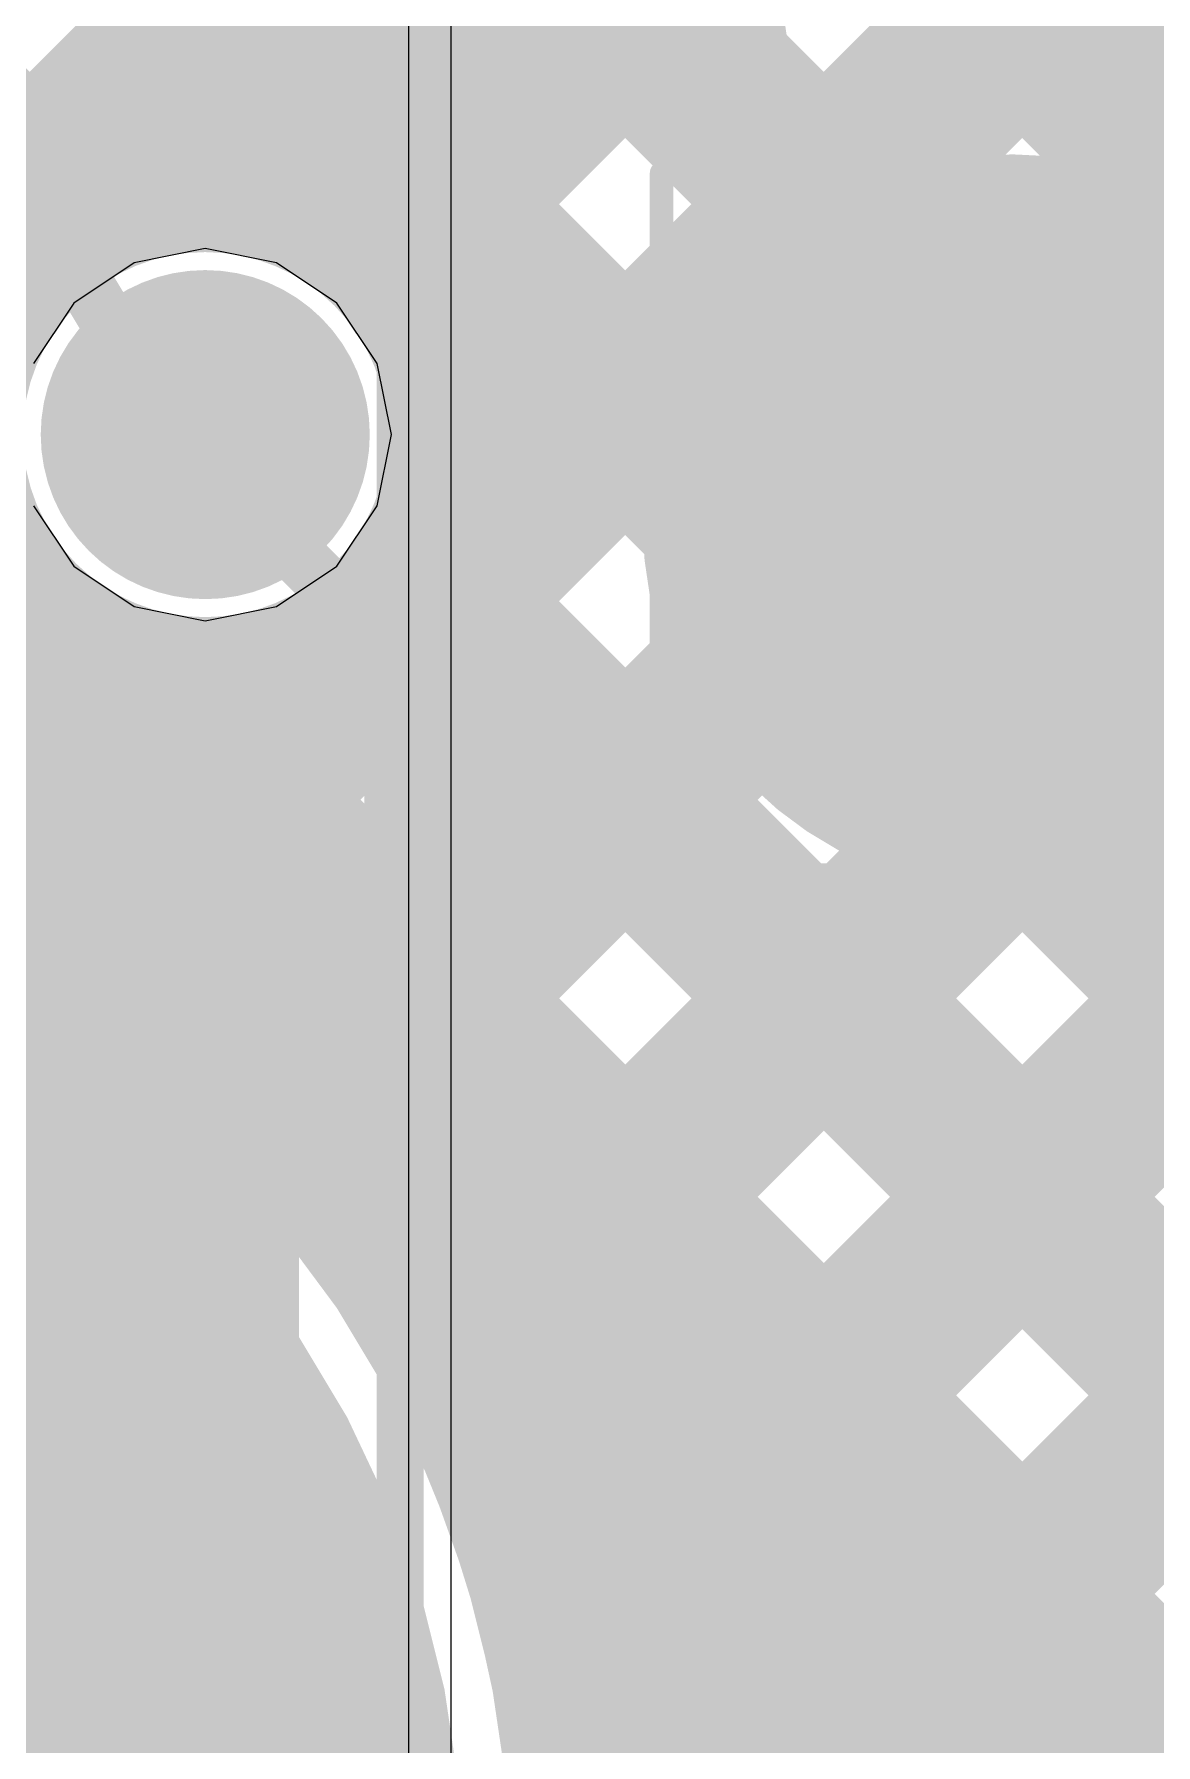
# Model space of a CAD drawing. Header units: millimetres. Extents: x 13 to 259, y -2 to 326.
# Drawn here: x 100.984 to 103.381, y 92.591 to 96.247 of the extents above; entities that cross this region are included whole.
import ezdxf

# ---------------------------------------------------------------- set-up
doc = ezdxf.new("R2010")
doc.units = ezdxf.units.MM
for name, color, linetype in [('BottomLayer', 5, 'Continuous'), ('BottomSolder', 6, 'Continuous'), ('ConnectLayer', 7, 'Continuous'), ('DrillDrawing', 1, 'Continuous'), ('Mechanical14', 56, 'Continuous'), ('Mechanical15', 56, 'Continuous'), ('Mechanical34', 56, 'Continuous'), ('MidLayer1', 16, 'Continuous'), ('MidLayer2', 76, 'Continuous'), ('MidLayer3', 90, 'Continuous'), ('MidLayer4', 156, 'Continuous'), ('MidLayer5', 130, 'Continuous'), ('MidLayer6', 216, 'Continuous'), ('MultiLayer', 9, 'Continuous'), ('TopLayer', 1, 'Continuous'), ('TopPaste', 8, 'Continuous'), ('TopSolder', 216, 'Continuous')]:
    doc.layers.add(name, color=color, linetype=linetype)

# ---------------------------------------------------------------- blocks, each defined once
blk = doc.blocks.new('CAPC1608X90N_90')
at = {"layer": 'Mechanical14', "const_width": 0.1}
for points in [[(-0.8499, -0.4499), (-0.8499, 0.4501)], [(-0.8499, 0.4501), (0.8501, 0.4501)], [(0.8501, -0.4499), (0.8501, 0.4501)], [(-0.8499, -0.4499), (0.8501, -0.4499)]]:
    blk.add_lwpolyline(points, dxfattribs=at)
at = {"layer": 'Mechanical14', "const_width": 0.05}
for points in [[(-0.8749, 0.4501, 1), (-0.8249, 0.4501, 1)], [(-0.8749, 0.4501, 1), (-0.8249, 0.4501, 1)], [(0.8251, 0.4501, 1), (0.8751, 0.4501, 1)], [(0.8251, 0.4501, 1), (0.8751, 0.4501, 1)], [(-0.8749, -0.4499, 1), (-0.8249, -0.4499, 1)], [(-0.8749, -0.4499, 1), (-0.8249, -0.4499, 1)], [(0.8251, -0.4499, 1), (0.8751, -0.4499, 1)], [(0.8251, -0.4499, 1), (0.8751, -0.4499, 1)]]:
    blk.add_lwpolyline(points, format="xyb", close=True, dxfattribs=at)
at = {"layer": 'Mechanical15', "const_width": 0.05}
for points in [[(-1.5, -0.75), (-1.5, 0.75)], [(-1.5, 0.75), (1.5, 0.75)], [(1.5, -0.75), (1.5, 0.75)], [(0, -0.5), (0, 0.5)], [(-0.5, 0), (0.5, 0)], [(-1.5, -0.75), (1.5, -0.75)]]:
    blk.add_lwpolyline(points, dxfattribs=at)
at = {"layer": 'Mechanical15'}
for points, const_width in [([(-1.5125, 0.75, 1), (-1.4875, 0.75, 1)], 0.025), ([(-1.5125, 0.75, 1), (-1.4875, 0.75, 1)], 0.025), ([(1.4875, 0.75, 1), (1.5125, 0.75, 1)], 0.025), ([(1.4875, 0.75, 1), (1.5125, 0.75, 1)], 0.025), ([(-0.0125, 0.5, 1), (0.0125, 0.5, 1)], 0.025), ([(0.35, 0, 1), (-0.35, 0, 1)], 0.05), ([(-0.5125, 0, 1), (-0.4875, 0, 1)], 0.025), ([(-0.3625, 0, 1), (-0.3375, 0, 1)], 0.025), ([(0.3375, 0, 1), (0.3625, 0, 1)], 0.025), ([(0.4875, 0, 1), (0.5125, 0, 1)], 0.025), ([(-0.0125, -0.5, 1), (0.0125, -0.5, 1)], 0.025), ([(-1.5125, -0.75, 1), (-1.4875, -0.75, 1)], 0.025), ([(-1.5125, -0.75, 1), (-1.4875, -0.75, 1)], 0.025), ([(1.4875, -0.75, 1), (1.5125, -0.75, 1)], 0.025), ([(1.4875, -0.75, 1), (1.5125, -0.75, 1)], 0.025)]:
    blk.add_lwpolyline(points, format="xyb", close=True, dxfattribs=dict(at, const_width=const_width))
at = {"layer": 'TopLayer'}
for points in [[(-1.225, -0.475), (-0.275, -0.475), (-1.225, 0.475), (-0.275, 0.475)], [(0.275, -0.475), (1.225, -0.475), (0.275, 0.475), (1.225, 0.475)]]:
    blk.add_solid(points, dxfattribs=at)
at = {"layer": 'TopPaste'}
for points in [[(-1.225, -0.475), (-0.275, -0.475), (-1.225, 0.475), (-0.275, 0.475)], [(0.275, -0.475), (1.225, -0.475), (0.275, 0.475), (1.225, 0.475)]]:
    blk.add_solid(points, dxfattribs=at)
at = {"layer": 'TopSolder'}
for points in [[(-1.3266, -0.5766), (-0.1734, -0.5766), (-1.3266, 0.5766), (-0.1734, 0.5766)], [(0.1734, -0.5766), (1.3266, -0.5766), (0.1734, 0.5766), (1.3266, 0.5766)]]:
    blk.add_solid(points, dxfattribs=at)
blk = doc.blocks.new('MTG240_400_180')
at = {"layer": 'BottomLayer', "const_width": 2}
blk.add_lwpolyline([(-1, 0, 1), (1, 0, 1)], format="xyb", close=True, dxfattribs=at)
at = {"layer": 'BottomSolder', "const_width": 2.1016}
blk.add_lwpolyline([(-1.0508, 0, 1), (1.0508, 0, 1)], format="xyb", close=True, dxfattribs=at)
at = {"layer": 'MidLayer1', "const_width": 2}
blk.add_lwpolyline([(-1, 0, 1), (1, 0, 1)], format="xyb", close=True, dxfattribs=at)
at = {"layer": 'MidLayer2', "const_width": 2}
blk.add_lwpolyline([(-1, 0, 1), (1, 0, 1)], format="xyb", close=True, dxfattribs=at)
at = {"layer": 'MidLayer3', "const_width": 2}
blk.add_lwpolyline([(-1, 0, 1), (1, 0, 1)], format="xyb", close=True, dxfattribs=at)
at = {"layer": 'MidLayer4', "const_width": 2}
blk.add_lwpolyline([(-1, 0, 1), (1, 0, 1)], format="xyb", close=True, dxfattribs=at)
at = {"layer": 'MidLayer5', "const_width": 2}
blk.add_lwpolyline([(-1, 0, 1), (1, 0, 1)], format="xyb", close=True, dxfattribs=at)
at = {"layer": 'MidLayer6', "const_width": 2}
blk.add_lwpolyline([(-1, 0, 1), (1, 0, 1)], format="xyb", close=True, dxfattribs=at)
at = {"layer": 'MultiLayer', "const_width": 2}
blk.add_lwpolyline([(-1, 0, 1), (1, 0, 1)], format="xyb", close=True, dxfattribs=at)
at = {"layer": 'TopLayer', "const_width": 2}
blk.add_lwpolyline([(-1, 0, 1), (1, 0, 1)], format="xyb", close=True, dxfattribs=at)
at = {"layer": 'TopSolder', "const_width": 2.1016}
blk.add_lwpolyline([(-1.0508, 0, 1), (1.0508, 0, 1)], format="xyb", close=True, dxfattribs=at)

msp = doc.modelspace()

# ---------------------------------------------------------------- linework, layer by layer
at = {"layer": 'BottomLayer', "const_width": 0.25}
for points in [[(101.225, 95.3911, 1), (101.475, 95.3911, 1)], [(102.95, 95.2, 1), (103.2, 95.2, 1)]]:
    msp.add_lwpolyline(points, format="xyb", close=True, dxfattribs=at)
at = {"layer": 'BottomSolder', "const_width": 0.3516}
for points in [[(101.1742, 95.3911, 1), (101.5258, 95.3911, 1)], [(102.8992, 95.2, 1), (103.2508, 95.2, 1)]]:
    msp.add_lwpolyline(points, format="xyb", close=True, dxfattribs=at)
at = {"layer": 'ConnectLayer'}
for p, q in [((101.8751, 126.825), (101.875, 76.8)), ((101.35, 95.7887), (101.1979, 95.7585)), ((101.5022, 95.7585), (101.35, 95.7887)), ((101.1979, 95.7585), (101.0689, 95.6723)), ((101.6312, 95.6723), (101.5022, 95.7585)), ((101.0689, 95.6723), (100.9827, 95.5433)), ((101.7174, 95.5433), (101.6312, 95.6723)), ((101.7477, 95.3911), (101.7174, 95.5433)), ((101.7174, 95.2389), (101.7477, 95.3911)), ((100.9827, 95.2389), (101.0689, 95.1099)), ((101.6312, 95.1099), (101.7174, 95.2389)), ((101.0689, 95.1099), (101.1979, 95.0237)), ((101.5022, 95.0237), (101.6312, 95.1099)), ((101.1979, 95.0237), (101.35, 94.9935)), ((101.35, 94.9935), (101.5022, 95.0237))]:
    msp.add_line(p, q, dxfattribs=at)
at = {"layer": 'ConnectLayer', "const_width": 0.4}
for points in [[(101.35, 95.9811), (101.35, 109.31)], [(101.7575, 95.8178), (108.8754, 102.9357)], [(101.7575, 95.8178), (108.8754, 102.9357)], [(101.8107, 95.0225), (109.3983, 102.61)], [(101.8107, 95.0225), (109.3983, 102.61)], [(103.3557, 95.719), (108.911, 101.2742)], [(103.3557, 95.719), (108.911, 101.2742)], [(103.5017, 95.8649), (108.911, 101.2742)], [(97.24, 100.4667), (102.4854, 95.2213)], [(97.24, 100.4667), (102.4854, 95.2213)], [(97.24, 100.4667), (101.35, 96.3567)], [(98.1629, 98.6953), (100.9955, 95.8627)], [(98.1629, 98.6953), (100.9955, 95.8627)], [(98.1629, 98.6953), (100.9955, 95.8627)], [(101.8891, 95.9494), (104.4532, 98.5135)], [(99.7942, 94.703), (103.2463, 98.1551)], [(99.7942, 94.703), (103.2463, 98.1551)], [(97.24, 97.9211), (101.35, 93.8111)], [(101.8323, 95.0441), (104.571, 97.7827)], [(101.89, 95.9811), (101.89, 97.5716)], [(101.8712, 97.5326), (104.0158, 95.388)], [(101.8712, 97.5326), (104.0158, 95.388)], [(101.89, 97.5138), (104.0158, 95.388)], [(103.3557, 95.719), (104.9952, 97.3585)], [(101.3359, 97.2194), (102.8222, 95.7331)], [(101.3359, 97.2194), (102.8222, 95.7331)], [(101.89, 96.6652), (102.8222, 95.7331)], [(97.24, 92.1489), (101.35, 96.2589)], [(98.1389, 96.1738), (101.35, 92.9626)], [(103.4269, 95.9769), (104.0158, 95.388)], [(101.8703, 95.8364), (102.4854, 95.2213)], [(97.9331, 95.5311), (101.35, 92.1141)], [(101.8216, 95.0366), (119.1795, 77.6787)], [(101.8216, 95.0366), (119.1795, 77.6787)], [(101.8478, 95.0104), (106.2766, 90.5816)], [(97.24, 91.3003), (100.9233, 94.9837)], [(100.5294, 94.5897), (100.9233, 94.9837)], [(100.5294, 94.5897), (100.9233, 94.9837)], [(101.1056, 94.3174), (101.7186, 94.9304)], [(101.1056, 94.3174), (101.7186, 94.9304)], [(101.5662, 93.9295), (102.5561, 94.9193)], [(101.5662, 93.9295), (102.5561, 94.9193)], [(101.89, 94.2533), (102.5561, 94.9193)], [(101.185, 94.8247), (124.0046, 72.0051)], [(101.185, 94.8247), (124.0046, 72.0051)], [(101.185, 94.8247), (101.35, 94.6597)], [(101.35, 88.7074), (101.35, 94.8011)], [(101.89, 93.4859), (101.89, 94.8011)], [(102.1475, 92.8137), (104.1377, 94.8039)], [(102.1475, 92.8137), (104.1377, 94.8039)], [(102.1475, 92.8137), (104.1377, 94.8039)], [(103.5438, 94.21), (104.1377, 94.8039)], [(97.24, 86.2092), (105.7863, 94.7555)], [(97.24, 86.2092), (105.7863, 94.7555)], [(101.89, 90.8592), (105.7863, 94.7555)], [(102.1845, 92.0022), (104.8732, 94.6909)], [(102.1845, 92.0022), (104.8732, 94.6909)], [(102.1845, 92.0022), (104.8732, 94.6909)], [(100.9618, 94.6424), (105.4977, 90.1066)], [(101.9189, 93.4336), (103.0956, 94.6104)], [(101.9189, 93.4336), (103.0956, 94.6104)], [(101.9189, 93.4336), (103.0956, 94.6104)], [(103.0964, 94.6104), (119.8646, 77.8422)], [(103.0964, 94.6104), (119.8646, 77.8422)], [(103.0964, 94.6104), (106.7009, 91.0059)], [(97.24, 90.4518), (101.35, 94.5618)], [(103.2844, 94.4694), (106.5725, 91.1814)], [(101.1056, 94.3174), (101.1962, 94.408)], [(101.89, 94.1197), (105.8523, 90.1573)], [(101.5662, 93.9295), (101.6205, 93.9837)], [(97.8643, 90.2275), (101.35, 93.7133)], [(101.9189, 93.4336), (102.0448, 93.5595)], [(102.1475, 92.8137), (102.469, 93.1352)], [(102.0686, 93.0926), (117.2743, 77.8869)], [(102.0686, 93.0926), (117.2743, 77.8869)], [(102.0686, 93.0926), (105.4281, 89.7331)], [(102.0686, 93.0926), (106.4612, 88.7)], [(98.19, 89.7047), (101.35, 92.8648)], [(102.1845, 92.0022), (102.8933, 92.711)]]:
    msp.add_lwpolyline(points, dxfattribs=at)
for points in [[(100.9618, 94.6424, -0.198912), (99.9953, 96.9759)], [(101.8032, 96.0053, -0.145184), (101.5153, 96.9759)], [(103.6124, 95.7374, -0.198912), (103.26, 96.5882)], [(101.8032, 96.0053, -0.046536), (101.7412, 96.5073)], [(101.35, 94.8011, -1), (101.35, 95.9811)], [(101.89, 95.9811, -0.119394), (101.8302, 95.734)], [(101.89, 95.9811, -0.119394), (101.8302, 95.734)], [(101.8302, 95.734, -0.156291), (101.94, 95.3911)], [(101.94, 95.3911, -0.156291), (101.8302, 95.0482)], [(103.835, 95.2, -0.334638), (103.2844, 94.4694)], [(101.8302, 95.0482, -0.119394), (101.89, 94.8011)], [(101.8302, 95.0482, -0.119394), (101.89, 94.8011)], [(101.89, 93.4859, -0.129748), (102.203, 92.3)]]:
    msp.add_lwpolyline(points, format="xyb", dxfattribs=at)
at = {"layer": 'ConnectLayer'}
for points, const_width in [([(101.25, 96.3567, 1), (101.45, 96.3567, 1)], 0.2), ([(101.25, 96.2589, 1), (101.45, 96.2589, 1)], 0.2), ([(101.94, 95.3911, 1), (100.76, 95.3911, 1)], 0.4), ([(101.94, 95.3911, 1), (100.76, 95.3911, 1)], 0.4), ([(101.25, 95.9811, 1), (101.45, 95.9811, 1)], 0.2), ([(101.25, 95.9811, 1), (101.45, 95.9811, 1)], 0.2), ([(101.7032, 96.0053, 1), (101.9032, 96.0053, 1)], 0.2), ([(101.7032, 96.0053, 1), (101.9032, 96.0053, 1)], 0.2), ([(101.79, 95.9811, 1), (101.99, 95.9811, 1)], 0.2), ([(101.79, 95.9811, 1), (101.99, 95.9811, 1)], 0.2), ([(101.79, 95.9811, 1), (101.99, 95.9811, 1)], 0.2), ([(103.3269, 95.9769, 1), (103.5269, 95.9769, 1)], 0.2), ([(101.7891, 95.9494, 1), (101.9891, 95.9494, 1)], 0.2), ([(103.4017, 95.8649, 1), (103.6017, 95.8649, 1)], 0.2), ([(100.8955, 95.8627, 1), (101.0955, 95.8627, 1)], 0.2), ([(100.8955, 95.8627, 1), (101.0955, 95.8627, 1)], 0.2), ([(100.8955, 95.8627, 1), (101.0955, 95.8627, 1)], 0.2), ([(101.7703, 95.8364, 1), (101.9703, 95.8364, 1)], 0.2), ([(101.6575, 95.8178, 1), (101.8575, 95.8178, 1)], 0.2), ([(101.6575, 95.8178, 1), (101.8575, 95.8178, 1)], 0.2), ([(103.665, 95.2, 1), (102.485, 95.2, 1)], 0.4), ([(103.665, 95.2, 1), (102.485, 95.2, 1)], 0.4), ([(103.665, 95.2, 1), (102.485, 95.2, 1)], 0.4), ([(101.7302, 95.734, 1), (101.9302, 95.734, 1)], 0.2), ([(101.7302, 95.734, 1), (101.9302, 95.734, 1)], 0.2), ([(101.7302, 95.734, 1), (101.9302, 95.734, 1)], 0.2), ([(102.7222, 95.7331, 1), (102.9222, 95.7331, 1)], 0.2), ([(102.7222, 95.7331, 1), (102.9222, 95.7331, 1)], 0.2), ([(102.7222, 95.7331, 1), (102.9222, 95.7331, 1)], 0.2), ([(103.2557, 95.719, 1), (103.4557, 95.719, 1)], 0.2), ([(103.2557, 95.719, 1), (103.4557, 95.719, 1)], 0.2), ([(103.2557, 95.719, 1), (103.4557, 95.719, 1)], 0.2), ([(101.84, 95.3911, 1), (102.04, 95.3911, 1)], 0.2), ([(101.84, 95.3911, 1), (102.04, 95.3911, 1)], 0.2), ([(101.84, 95.3911, 1), (102.04, 95.3911, 1)], 0.2), ([(101.84, 95.3911, 1), (102.04, 95.3911, 1)], 0.2), ([(102.3854, 95.2213, 1), (102.5854, 95.2213, 1)], 0.2), ([(102.3854, 95.2213, 1), (102.5854, 95.2213, 1)], 0.2), ([(102.3854, 95.2213, 1), (102.5854, 95.2213, 1)], 0.2), ([(102.385, 95.2, 1), (102.585, 95.2, 1)], 0.2), ([(102.385, 95.2, 1), (102.585, 95.2, 1)], 0.2), ([(102.385, 95.2, 1), (102.585, 95.2, 1)], 0.2), ([(101.7216, 95.0366, 1), (101.9216, 95.0366, 1)], 0.2), ([(101.7216, 95.0366, 1), (101.9216, 95.0366, 1)], 0.2), ([(101.7302, 95.0482, 1), (101.9302, 95.0482, 1)], 0.2), ([(101.7302, 95.0482, 1), (101.9302, 95.0482, 1)], 0.2), ([(101.7302, 95.0482, 1), (101.9302, 95.0482, 1)], 0.2), ([(101.7323, 95.0441, 1), (101.9323, 95.0441, 1)], 0.2), ([(101.7107, 95.0225, 1), (101.9107, 95.0225, 1)], 0.2), ([(101.7107, 95.0225, 1), (101.9107, 95.0225, 1)], 0.2), ([(101.7478, 95.0104, 1), (101.9478, 95.0104, 1)], 0.2), ([(100.8233, 94.9837, 1), (101.0233, 94.9837, 1)], 0.2), ([(100.8233, 94.9837, 1), (101.0233, 94.9837, 1)], 0.2), ([(100.8233, 94.9837, 1), (101.0233, 94.9837, 1)], 0.2), ([(101.6186, 94.9304, 1), (101.8186, 94.9304, 1)], 0.2), ([(101.6186, 94.9304, 1), (101.8186, 94.9304, 1)], 0.2), ([(102.4561, 94.9193, 1), (102.6561, 94.9193, 1)], 0.2), ([(102.4561, 94.9193, 1), (102.6561, 94.9193, 1)], 0.2), ([(102.4561, 94.9193, 1), (102.6561, 94.9193, 1)], 0.2), ([(101.085, 94.8247, 1), (101.285, 94.8247, 1)], 0.2), ([(101.085, 94.8247, 1), (101.285, 94.8247, 1)], 0.2), ([(101.085, 94.8247, 1), (101.285, 94.8247, 1)], 0.2), ([(101.25, 94.8011, 1), (101.45, 94.8011, 1)], 0.2), ([(101.25, 94.8011, 1), (101.45, 94.8011, 1)], 0.2), ([(101.79, 94.8011, 1), (101.99, 94.8011, 1)], 0.2), ([(101.79, 94.8011, 1), (101.99, 94.8011, 1)], 0.2), ([(101.79, 94.8011, 1), (101.99, 94.8011, 1)], 0.2), ([(102.203, 92.3, 1), (97.397, 92.3, 1)], 0.4), ([(102.203, 92.3, 1), (97.397, 92.3, 1)], 0.4), ([(102.203, 92.3, 1), (97.397, 92.3, 1)], 0.4), ([(101.25, 94.6597, 1), (101.45, 94.6597, 1)], 0.2), ([(100.8618, 94.6424, 1), (101.0618, 94.6424, 1)], 0.2), ([(100.8618, 94.6424, 1), (101.0618, 94.6424, 1)], 0.2), ([(102.9956, 94.6104, 1), (103.1956, 94.6104, 1)], 0.2), ([(102.9956, 94.6104, 1), (103.1956, 94.6104, 1)], 0.2), ([(102.9956, 94.6104, 1), (103.1956, 94.6104, 1)], 0.2), ([(102.9964, 94.6104, 1), (103.1964, 94.6104, 1)], 0.2), ([(102.9964, 94.6104, 1), (103.1964, 94.6104, 1)], 0.2), ([(102.9964, 94.6104, 1), (103.1964, 94.6104, 1)], 0.2), ([(101.25, 94.5618, 1), (101.45, 94.5618, 1)], 0.2), ([(103.1844, 94.4694, 1), (103.3844, 94.4694, 1)], 0.2), ([(103.1844, 94.4694, 1), (103.3844, 94.4694, 1)], 0.2), ([(101.0962, 94.408, 1), (101.2962, 94.408, 1)], 0.2), ([(101.0056, 94.3174, 1), (101.2056, 94.3174, 1)], 0.2), ([(101.0056, 94.3174, 1), (101.2056, 94.3174, 1)], 0.2), ([(101.0056, 94.3174, 1), (101.2056, 94.3174, 1)], 0.2), ([(101.79, 94.2533, 1), (101.99, 94.2533, 1)], 0.2), ([(103.4438, 94.21, 1), (103.6438, 94.21, 1)], 0.2), ([(101.79, 94.1197, 1), (101.99, 94.1197, 1)], 0.2), ([(101.5205, 93.9837, 1), (101.7205, 93.9837, 1)], 0.2), ([(101.4662, 93.9295, 1), (101.6662, 93.9295, 1)], 0.2), ([(101.4662, 93.9295, 1), (101.6662, 93.9295, 1)], 0.2), ([(101.4662, 93.9295, 1), (101.6662, 93.9295, 1)], 0.2), ([(101.25, 93.8111, 1), (101.45, 93.8111, 1)], 0.2), ([(101.25, 93.7133, 1), (101.45, 93.7133, 1)], 0.2), ([(101.9448, 93.5595, 1), (102.1448, 93.5595, 1)], 0.2), ([(101.79, 93.4859, 1), (101.99, 93.4859, 1)], 0.2), ([(101.79, 93.4859, 1), (101.99, 93.4859, 1)], 0.2), ([(101.8189, 93.4336, 1), (102.0189, 93.4336, 1)], 0.2), ([(101.8189, 93.4336, 1), (102.0189, 93.4336, 1)], 0.2), ([(101.8189, 93.4336, 1), (102.0189, 93.4336, 1)], 0.2), ([(101.8189, 93.4336, 1), (102.0189, 93.4336, 1)], 0.2), ([(102.369, 93.1352, 1), (102.569, 93.1352, 1)], 0.2), ([(101.9686, 93.0926, 1), (102.1686, 93.0926, 1)], 0.2), ([(101.9686, 93.0926, 1), (102.1686, 93.0926, 1)], 0.2), ([(101.9686, 93.0926, 1), (102.1686, 93.0926, 1)], 0.2), ([(101.9686, 93.0926, 1), (102.1686, 93.0926, 1)], 0.2), ([(101.25, 92.9626, 1), (101.45, 92.9626, 1)], 0.2), ([(101.25, 92.8648, 1), (101.45, 92.8648, 1)], 0.2), ([(102.0475, 92.8137, 1), (102.2475, 92.8137, 1)], 0.2), ([(102.0475, 92.8137, 1), (102.2475, 92.8137, 1)], 0.2), ([(102.0475, 92.8137, 1), (102.2475, 92.8137, 1)], 0.2), ([(102.0475, 92.8137, 1), (102.2475, 92.8137, 1)], 0.2), ([(102.7933, 92.711, 1), (102.9933, 92.711, 1)], 0.2)]:
    msp.add_lwpolyline(points, format="xyb", close=True, dxfattribs=dict(at, const_width=const_width))
at = {"layer": 'DrillDrawing', "const_width": 0.0508}
for points in [[(101.223, 95.5181), (101.223, 95.6451)], [(101.223, 95.6451), (101.477, 95.6451)], [(101.477, 95.5181), (101.477, 95.6451)], [(101.096, 95.2641), (101.096, 95.5181)], [(101.096, 95.5181), (101.223, 95.5181)], [(101.477, 95.5181), (101.604, 95.5181)], [(101.604, 95.2641), (101.604, 95.5181)], [(102.948, 95.327), (102.948, 95.454)], [(102.948, 95.454), (103.202, 95.454)], [(103.202, 95.327), (103.202, 95.454)], [(102.821, 95.073), (102.821, 95.327)], [(102.821, 95.327), (102.948, 95.327)], [(103.202, 95.327), (103.329, 95.327)], [(103.329, 95.073), (103.329, 95.327)], [(101.096, 95.2641), (101.223, 95.2641)], [(101.223, 95.1371), (101.223, 95.2641)], [(101.477, 95.2641), (101.604, 95.2641)], [(101.477, 95.1371), (101.477, 95.2641)], [(101.223, 95.1371), (101.477, 95.1371)], [(102.821, 95.073), (102.948, 95.073)], [(102.948, 94.946), (102.948, 95.073)], [(103.202, 95.073), (103.329, 95.073)], [(103.202, 94.946), (103.202, 95.073)], [(102.948, 94.946), (103.202, 94.946)]]:
    msp.add_lwpolyline(points, dxfattribs=at)
at = {"layer": 'DrillDrawing', "const_width": 0.0254}
for points in [[(101.2103, 95.6451, 1), (101.2357, 95.6451, 1)], [(101.2103, 95.6451, 1), (101.2357, 95.6451, 1)], [(101.4643, 95.6451, 1), (101.4897, 95.6451, 1)], [(101.4643, 95.6451, 1), (101.4897, 95.6451, 1)], [(101.0833, 95.5181, 1), (101.1087, 95.5181, 1)], [(101.0833, 95.5181, 1), (101.1087, 95.5181, 1)], [(101.2103, 95.5181, 1), (101.2357, 95.5181, 1)], [(101.2103, 95.5181, 1), (101.2357, 95.5181, 1)], [(101.4643, 95.5181, 1), (101.4897, 95.5181, 1)], [(101.4643, 95.5181, 1), (101.4897, 95.5181, 1)], [(101.5913, 95.5181, 1), (101.6167, 95.5181, 1)], [(101.5913, 95.5181, 1), (101.6167, 95.5181, 1)], [(102.9353, 95.454, 1), (102.9607, 95.454, 1)], [(102.9353, 95.454, 1), (102.9607, 95.454, 1)], [(103.1893, 95.454, 1), (103.2147, 95.454, 1)], [(103.1893, 95.454, 1), (103.2147, 95.454, 1)], [(102.8083, 95.327, 1), (102.8337, 95.327, 1)], [(102.8083, 95.327, 1), (102.8337, 95.327, 1)], [(102.9353, 95.327, 1), (102.9607, 95.327, 1)], [(102.9353, 95.327, 1), (102.9607, 95.327, 1)], [(103.1893, 95.327, 1), (103.2147, 95.327, 1)], [(103.1893, 95.327, 1), (103.2147, 95.327, 1)], [(103.3163, 95.327, 1), (103.3417, 95.327, 1)], [(103.3163, 95.327, 1), (103.3417, 95.327, 1)], [(101.0833, 95.2641, 1), (101.1087, 95.2641, 1)], [(101.0833, 95.2641, 1), (101.1087, 95.2641, 1)], [(101.2103, 95.2641, 1), (101.2357, 95.2641, 1)], [(101.2103, 95.2641, 1), (101.2357, 95.2641, 1)], [(101.4643, 95.2641, 1), (101.4897, 95.2641, 1)], [(101.4643, 95.2641, 1), (101.4897, 95.2641, 1)], [(101.5913, 95.2641, 1), (101.6167, 95.2641, 1)], [(101.5913, 95.2641, 1), (101.6167, 95.2641, 1)], [(101.2103, 95.1371, 1), (101.2357, 95.1371, 1)], [(101.2103, 95.1371, 1), (101.2357, 95.1371, 1)], [(101.4643, 95.1371, 1), (101.4897, 95.1371, 1)], [(101.4643, 95.1371, 1), (101.4897, 95.1371, 1)], [(102.8083, 95.073, 1), (102.8337, 95.073, 1)], [(102.8083, 95.073, 1), (102.8337, 95.073, 1)], [(102.9353, 95.073, 1), (102.9607, 95.073, 1)], [(102.9353, 95.073, 1), (102.9607, 95.073, 1)], [(103.1893, 95.073, 1), (103.2147, 95.073, 1)], [(103.1893, 95.073, 1), (103.2147, 95.073, 1)], [(103.3163, 95.073, 1), (103.3417, 95.073, 1)], [(103.3163, 95.073, 1), (103.3417, 95.073, 1)], [(102.9353, 94.946, 1), (102.9607, 94.946, 1)], [(102.9353, 94.946, 1), (102.9607, 94.946, 1)], [(103.1893, 94.946, 1), (103.2147, 94.946, 1)], [(103.1893, 94.946, 1), (103.2147, 94.946, 1)]]:
    msp.add_lwpolyline(points, format="xyb", close=True, dxfattribs=at)
at = {"layer": 'Mechanical34', "const_width": 0.1}
msp.add_lwpolyline([(101.7666, 79.425), (101.7666, 125.0784)], dxfattribs=at)
for points in [[(101.8396, 92.275, 1), (97.8105, 92.275, 1)], [(101.0166, 92.3, 1), (98.6166, 92.3, 1)]]:
    msp.add_lwpolyline(points, format="xyb", close=True, dxfattribs=at)
at = {"layer": 'MidLayer1', "const_width": 0.25}
for points in [[(101.225, 95.3911, 1), (101.475, 95.3911, 1)], [(102.95, 95.2, 1), (103.2, 95.2, 1)]]:
    msp.add_lwpolyline(points, format="xyb", close=True, dxfattribs=at)
at = {"layer": 'MidLayer2', "const_width": 0.25}
for points in [[(101.225, 95.3911, 1), (101.475, 95.3911, 1)], [(102.95, 95.2, 1), (103.2, 95.2, 1)]]:
    msp.add_lwpolyline(points, format="xyb", close=True, dxfattribs=at)
at = {"layer": 'MidLayer3', "const_width": 0.12}
for points in [[(101.4992, 95.1798, -0.198912), (100.7553, 96.9759)], [(103.075, 95.2, -0.198912), (102.5, 96.5882)]]:
    msp.add_lwpolyline(points, format="xyb", dxfattribs=at)
at = {"layer": 'MidLayer3'}
for points, const_width in [([(101.225, 95.3911, 1), (101.475, 95.3911, 1)], 0.25), ([(102.95, 95.2, 1), (103.2, 95.2, 1)], 0.25), ([(101.4692, 95.1798, 1), (101.5292, 95.1798, 1)], 0.06), ([(101.4692, 95.1798, 1), (101.5292, 95.1798, 1)], 0.06), ([(103.045, 95.2, 1), (103.105, 95.2, 1)], 0.06)]:
    msp.add_lwpolyline(points, format="xyb", close=True, dxfattribs=dict(at, const_width=const_width))
at = {"layer": 'MidLayer3', "const_width": 0.12}
msp.add_lwpolyline([(101.4992, 95.1798), (106.0351, 90.644)], dxfattribs=at)
at = {"layer": 'MidLayer4', "const_width": 0.25}
for points in [[(101.225, 95.3911, 1), (101.475, 95.3911, 1)], [(102.95, 95.2, 1), (103.2, 95.2, 1)]]:
    msp.add_lwpolyline(points, format="xyb", close=True, dxfattribs=at)
at = {"layer": 'MidLayer5', "const_width": 0.25}
for points in [[(101.225, 95.3911, 1), (101.475, 95.3911, 1)], [(102.95, 95.2, 1), (103.2, 95.2, 1)]]:
    msp.add_lwpolyline(points, format="xyb", close=True, dxfattribs=at)
at = {"layer": 'MidLayer6', "const_width": 0.25}
for points in [[(101.225, 95.3911, 1), (101.475, 95.3911, 1)], [(102.95, 95.2, 1), (103.2, 95.2, 1)]]:
    msp.add_lwpolyline(points, format="xyb", close=True, dxfattribs=at)
at = {"layer": 'MultiLayer', "const_width": 0.25}
for points in [[(101.225, 95.3911, 1), (101.475, 95.3911, 1)], [(102.95, 95.2, 1), (103.2, 95.2, 1)]]:
    msp.add_lwpolyline(points, format="xyb", close=True, dxfattribs=at)
at = {"layer": 'TopLayer'}
msp.add_line((101.785, 78.2659), (101.785, 108.6726), dxfattribs=at)
at = {"layer": 'TopLayer', "const_width": 0.25}
for points in [[(101.225, 95.3911, 1), (101.475, 95.3911, 1)], [(102.95, 95.2, 1), (103.2, 95.2, 1)]]:
    msp.add_lwpolyline(points, format="xyb", close=True, dxfattribs=at)
at = {"layer": 'TopSolder', "const_width": 0.3516}
for points in [[(101.1742, 95.3911, 1), (101.5258, 95.3911, 1)], [(102.8992, 95.2, 1), (103.2508, 95.2, 1)]]:
    msp.add_lwpolyline(points, format="xyb", close=True, dxfattribs=at)

# ---------------------------------------------------------------- block references
at = {"rotation": 360}
msp.add_blockref('CAPC1608X90N_90', (103.825, 95.2), dxfattribs=at)
msp.add_blockref('MTG240_400_180', (99.8, 92.3))

doc.saveas('drawing.dxf')
